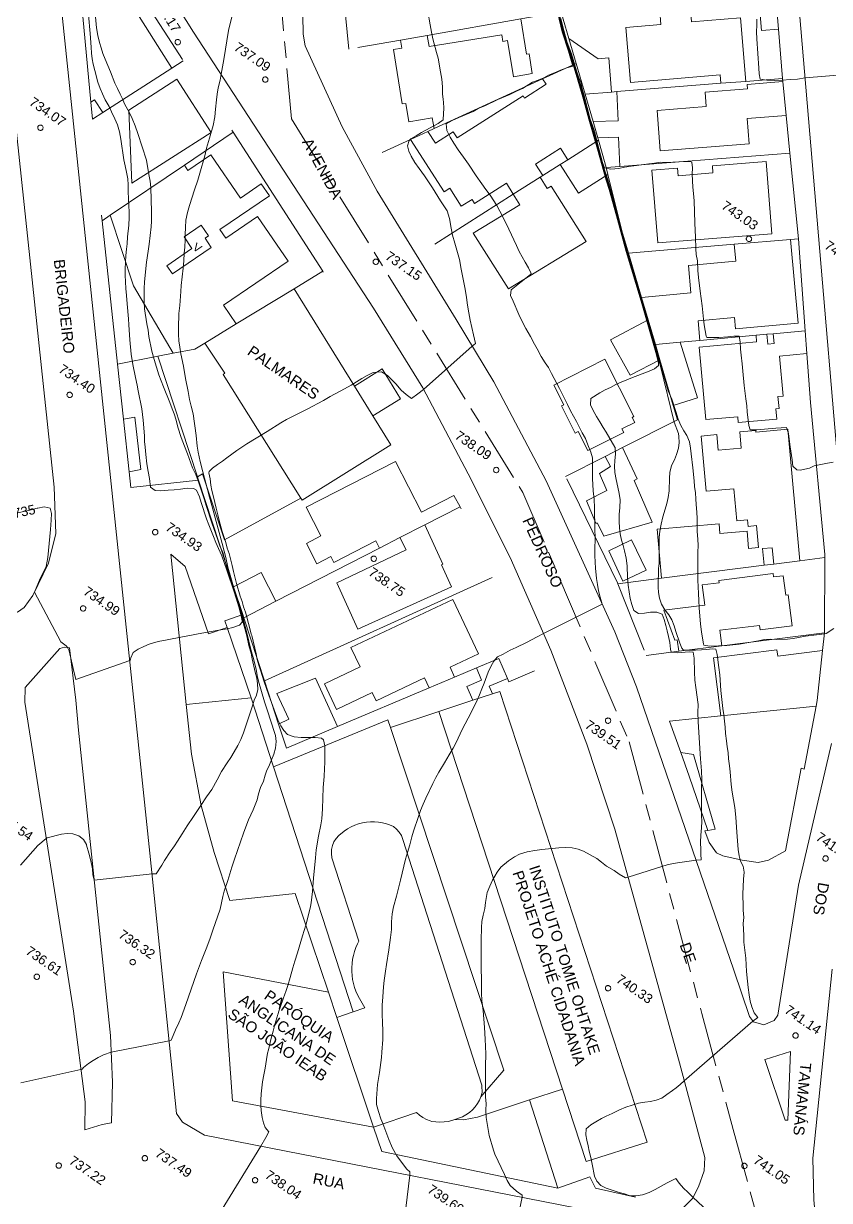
# Model space of a CAD drawing. Header units: metres. Extents: x 322294 to 7190115, y 7390841 to 10157759.
# Drawn here: x 323317.7 to 323466.7, y 7393834.1 to 7394051.7 of the extents above; entities that cross this region are included whole.
import ezdxf
from ezdxf.enums import TextEntityAlignment as Align

# ---------------------------------------------------------------- set-up
doc = ezdxf.new("R2010")
doc.units = ezdxf.units.M
doc.linetypes.add('T09', pattern=[17, 10, -2, 3, -2])
doc.layers.get('0').update_dxf_attribs({"lineweight": 18})
for name, color, linetype, lineweight in [('100_SIST_VIARIO_MEIO_FIO', 1, 'Continuous', 18), ('108_SEP_FIS_CANT_CENT_ILHA', 7, 'Continuous', 18), ('144_P_DUPLA_ASF_TOP', 7, 'Continuous', 18), ('160_P_SIMP_ASF_TOP', 7, 'Continuous', 18), ('206_MURO_E_MURO_ARRIMO', 7, 'Continuous', 18), ('214_PROJ_BEIRAL_EDIF', 10, 'Continuous', 18), ('216_EDIF_NOTAVEL', 2, 'Continuous', 18), ('218_EDIF_NOTAVEL_TOP', 7, 'Continuous', 18), ('508_LM_SETOR_FISCAL', 136, 'T09', 18), ('600_CURVA_MESTRA', 14, 'Continuous', 18), ('602_CURVA_MESTRA_TOP', 24, 'Continuous', 18), ('604_CURVA_INTERM', 7, 'Continuous', 18), ('606_PTO_COTADO', 7, 'Continuous', 18), ('608_PTO_COTADO_INTERVIA', 1, 'Continuous', 18), ('624_SEGM_CURVA_MESTRA', 14, 'Continuous', 18), ('626_SEGM_CURVA_INTERM', 7, 'Continuous', 18)]:
    doc.layers.add(name, color=color, linetype=linetype, lineweight=lineweight)
doc.styles.add('Style-Arial', font='arial.ttf', dxfattribs={"height": 1.75})

# ---------------------------------------------------------------- blocks, each defined once
blk = doc.blocks.new('SP09')
at = {"color": 0, "linetype": 'Continuous'}
blk.add_lwpolyline([(-0.03, -0.51), (-0.14, -0.49), (-0.24, -0.46), (-0.31, -0.42), (-0.35, -0.39), (-0.42, -0.31), (-0.47, -0.24), (-0.51, -0.15), (-0.52, -0.09), (-0.52, 0.03), (-0.51, 0.11), (-0.48, 0.2), (-0.44, 0.27), (-0.4, 0.33), (-0.32, 0.39), (-0.23, 0.44), (-0.15, 0.48), (-0.1, 0.48), (-0.03, 0.48), (0.08, 0.48), (0.19, 0.44), (0.27, 0.4), (0.35, 0.32), (0.41, 0.23), (0.46, 0.11), (0.48, 0.03), (0.48, -0.03), (0.47, -0.08), (0.44, -0.21), (0.38, -0.3), (0.31, -0.38), (0.23, -0.44), (0.1, -0.49), (0.02, -0.51)], close=True, dxfattribs=at)
blk = doc.blocks.new('SP10')
at = {"color": 0, "linetype": 'Continuous'}
blk.add_lwpolyline([(-0.03, -0.51), (-0.14, -0.49), (-0.24, -0.46), (-0.31, -0.42), (-0.35, -0.39), (-0.42, -0.31), (-0.47, -0.24), (-0.51, -0.15), (-0.52, -0.09), (-0.52, 0.03), (-0.51, 0.11), (-0.48, 0.2), (-0.44, 0.27), (-0.4, 0.33), (-0.32, 0.39), (-0.23, 0.44), (-0.15, 0.48), (-0.1, 0.48), (-0.03, 0.48), (0.08, 0.48), (0.19, 0.44), (0.27, 0.4), (0.35, 0.32), (0.41, 0.23), (0.46, 0.11), (0.48, 0.03), (0.48, -0.03), (0.47, -0.08), (0.44, -0.21), (0.38, -0.3), (0.31, -0.38), (0.23, -0.44), (0.1, -0.49), (0.02, -0.51)], close=True, dxfattribs=at)

msp = doc.modelspace()

# ---------------------------------------------------------------- linework, layer by layer
at = {"layer": '100_SIST_VIARIO_MEIO_FIO'}
for points in [[(323469.348, 7393957.504), (323458.149, 7394089.236), (323455.362, 7394126.09), (323454.246, 7394135.09), (323447.286, 7394216.704), (323443.01, 7394265.934)], [(323334.317, 7394073.739), (323349.148, 7394050.17), (323382.387, 7393999.104), (323391.498, 7393984.355), (323399.909, 7393968.487), (323407.675, 7393952.958), (323415.193, 7393935.834), (323421.852, 7393918.438), (323426.998, 7393902.735), (323438.984, 7393859.516), (323443.624, 7393842.007), (323443.51, 7393839.56), (323442.505, 7393836.57), (323441.378, 7393834.404), (323438.849, 7393831.901)], [(323369.147, 7394063.997), (323369.37, 7394049.803), (323369.771, 7394047.607), (323376.626, 7394032.625), (323383.052, 7394020.748), (323397.688, 7393996.979), (323404.649, 7393985.456), (323414.316, 7393967.191), (323427.025, 7393939.225), (323431.028, 7393929.07), (323449.029, 7393876.68), (323451.932, 7393868.073), (323452.629, 7393867.119), (323454.538, 7393866.563), (323456.453, 7393867.368), (323457.166, 7393868.339), (323460.996, 7393892.362), (323467.067, 7393918.564)], [(323431.687, 7393830.387), (323351.158, 7393846.168), (323347.096, 7393848.531), (323345.969, 7393850.125), (323341.07, 7393898.324), (323332.55, 7393979.582), (323330.54, 7393998.985), (323324.055, 7394061.021)], [(323467.187, 7393876.85), (323463.62, 7393841.909), (323463.776, 7393834.177), (323464.341, 7393828.206), (323466.399, 7393820.628), (323467.99, 7393818.23)]]:
    msp.add_lwpolyline(points, dxfattribs=at)
at = {"layer": '108_SEP_FIS_CANT_CENT_ILHA'}
for points in [[(323319.419, 7393945.96), (323322.303, 7393951.922), (323323.678, 7393957.414), (323323.359, 7393965.977), (323314.908, 7394045.605), (323309.426, 7394099.052), (323307.688, 7394116.227), (323306.417, 7394119.008), (323296.625, 7394134.99), (323295.785, 7394135.517), (323295.012, 7394135.092), (323295.287, 7394129.258), (323304.486, 7394041.215), (323311.65, 7393973.044), (323315.219, 7393944.282), (323315.625, 7393943.21), (323316.598, 7393942.854), (323317.791, 7393943.745)], [(323327.383, 7393926.617), (323326.221, 7393936.269), (323325.293, 7393936.398), (323324.394, 7393936.13), (323318.015, 7393928.951), (323317.917, 7393926.232), (323326.953, 7393869.086), (323329.076, 7393852.313), (323329.016, 7393847.113), (323332.232, 7393848.118), (323333.949, 7393848.437), (323334.126, 7393855.953), (323333.759, 7393864.581), (323327.854, 7393921.04)], [(323454.822, 7393860.155), (323459.482, 7393861.631), (323459.018, 7393848.909), (323458.478, 7393848.936), (323454.769, 7393860.108)]]:
    msp.add_lwpolyline(points, close=True, dxfattribs=at)
at = {"layer": '206_MURO_E_MURO_ARRIMO'}
for p, q in [((323347.061, 7394045.117), (323340.187, 7394055.781)), ((323377.834, 7394047.016), (323376.847, 7394057.39)), ((323457.985, 7394041.593), (323457.247, 7394050.725)), ((323458.043, 7394041.017), (323457.985, 7394041.593)), ((323330.449, 7394034.086), (323330.153, 7394037.194)), ((323459.375, 7394027.788), (323458.676, 7394034.73)), ((323356.2, 7394032.021), (323356.441, 7394031.647)), ((323356.441, 7394031.647), (323373.019, 7394005.918)), ((323460.971, 7394011.946), (323459.375, 7394027.788)), ((323332.116, 7394016.316), (323332.227, 7394015.279)), ((323332.227, 7394015.279), (323335.07, 7393988.748)), ((323462.222, 7393994.921), (323460.971, 7394011.946)), ((323373.019, 7394005.918), (323373.109, 7394005.778)), ((323463.196, 7393981.662), (323462.531, 7393990.709)), ((323465.832, 7393953.537), (323463.196, 7393981.662)), ((323336.162, 7393978.561), (323337.204, 7393968.838)), ((323427.512, 7393948.304), (323418.115, 7393967.534)), ((323398.592, 7393962.005), (323398.397, 7393962.37)), ((323465.83, 7393952.962), (323465.832, 7393953.537)), ((323465.787, 7393939.179), (323465.83, 7393952.962)), ((323427.575, 7393948.145), (323427.512, 7393948.304)), ((323432.435, 7393935.858), (323427.575, 7393948.145)), ((323465.426, 7393935.776), (323465.772, 7393939.029)), ((323465.772, 7393939.029), (323465.787, 7393939.179)), ((323439.189, 7393916.929), (323440.746, 7393912.555)), ((323440.746, 7393912.555), (323444.177, 7393902.506)), ((323422.409, 7393838.455), (323416.501, 7393836.338)), ((323423.431, 7393836.342), (323422.409, 7393838.455)), ((323430.857, 7393834.653), (323423.431, 7393836.342))]:
    msp.add_line(p, q, dxfattribs=at)
for points in [[(323392.321, 7394049.563), (323409.637, 7394052.595)], [(323379.507, 7394047.319), (323387.388, 7394048.699)], [(323347.235, 7394044.867), (323345.124, 7394043.511)], [(323427.397, 7394039.163), (323446.627, 7394040.691)], [(323451.258, 7394041.058), (323457.985, 7394041.593)], [(323332.348, 7394035.306), (323330.449, 7394034.086)], [(323347.429, 7394025.555), (323356.441, 7394031.647)], [(323393.591, 7394032.326), (323392.462, 7394031.807)], [(323389.248, 7394030.331), (323383.985, 7394027.913)], [(323459.375, 7394027.788), (323427.95, 7394025.31)], [(323416.913, 7394025.684), (323413.687, 7394023.632)], [(323429.546, 7394009.267), (323428.325, 7394013.419), (323425.7, 7394023.834)], [(323408.237, 7394020.164), (323393.709, 7394010.921)], [(323332.227, 7394015.279), (323333.718, 7394016.287)], [(323459.503, 7394011.821), (323460.971, 7394011.946)], [(323429.546, 7394009.267), (323449.102, 7394010.934)], [(323431.948, 7394001.092), (323429.546, 7394009.267)], [(323367.722, 7394002.699), (323373.019, 7394005.918)], [(323453.114, 7393994.09), (323442.719, 7393993.143)], [(323456.3, 7393994.381), (323455.103, 7393994.272)], [(323437.823, 7393981.071), (323438.582, 7393978.479), (323428.435, 7393973.323)], [(323425.212, 7393971.686), (323417.883, 7393967.962)], [(323350.07, 7393967.274), (323356.538, 7393947.562)], [(323383.518, 7393954.726), (323364.367, 7393944.887)], [(323454.609, 7393951.549), (323456.388, 7393951.773)], [(323461.191, 7393952.378), (323465.83, 7393952.962)], [(323404.353, 7393949.291), (323362.243, 7393930.173)], [(323427.575, 7393948.145), (323435.657, 7393949.162)], [(323465.772, 7393939.029), (323446.815, 7393936.642)], [(323438.821, 7393935.635), (323432.786, 7393934.875)], [(323407.142, 7393930.597), (323407.395, 7393930), (323412.166, 7393932.018)]]:
    msp.add_lwpolyline(points, dxfattribs=at)
at = {"layer": '214_PROJ_BEIRAL_EDIF'}
for points in [[(323332.348, 7394035.306), (323345.124, 7394043.511), (323338.318, 7394054.204), (323339.958, 7394055.247), (323338.694, 7394057.232), (323336.886, 7394056.082), (323334.807, 7394059.349), (323328.451, 7394055.053), (323330.153, 7394037.194), (323330.848, 7394037.641)], [(323453.703, 7394055.578), (323454.132, 7394050.463), (323457.247, 7394050.725), (323456.834, 7394055.841)], [(323409.637, 7394052.595), (323417.074, 7394053.897), (323417.461, 7394052.532), (323418.504, 7394048.97), (323419.845, 7394044.387), (323413.658, 7394041.545), (323393.591, 7394032.326), (323393.273, 7394034.29), (323388.941, 7394033.587), (323388.392, 7394036.977), (323387.713, 7394036.867), (323386.077, 7394046.949), (323387.631, 7394047.201), (323387.388, 7394048.699), (323392.321, 7394049.563), (323392.659, 7394047.477), (323406.1, 7394049.657), (323406.296, 7394048.449), (323407.182, 7394048.593), (323408.266, 7394041.915), (323411.754, 7394042.481), (323411.162, 7394046.13), (323410.698, 7394046.055)], [(323451.258, 7394041.058), (323446.627, 7394040.691), (323446.497, 7394042.236), (323429.911, 7394040.842), (323429.056, 7394051.015), (323435.517, 7394051.558), (323435.309, 7394054.032), (323441.004, 7394054.511), (323441.21, 7394052.064), (323450.269, 7394052.825)], [(323426.402, 7394039.084), (323425.873, 7394045.38), (323423.909, 7394045.215), (323418.504, 7394048.97), (323419.845, 7394044.387), (323421.511, 7394038.695)], [(323418.305, 7394026.57), (323416.952, 7394028.697), (323412.334, 7394025.759), (323413.687, 7394023.632), (323413.184, 7394023.312), (323408.237, 7394020.164), (323406.998, 7394022.231), (323401.092, 7394018.473), (323400.624, 7394019.209), (323398.635, 7394017.943), (323396.51, 7394021.283), (323395.438, 7394020.601), (323389.248, 7394030.331), (323392.462, 7394031.807), (323393.856, 7394029.616), (323397.155, 7394031.716), (323397.848, 7394030.627), (323410.048, 7394038.39), (323410.321, 7394037.962), (323414.319, 7394040.506), (323413.658, 7394041.545), (323419.845, 7394044.387), (323421.511, 7394038.695), (323423, 7394033.611), (323423.871, 7394030.637), (323424, 7394030.193)], [(323346.059, 7394041.45), (323352.382, 7394031.607), (323337.74, 7394022.203), (323337.177, 7394035.746)], [(323458.043, 7394041.017), (323458.676, 7394034.73), (323451.501, 7394034.16), (323451.872, 7394029.494), (323435.409, 7394028.186), (323434.815, 7394035.67), (323443.926, 7394036.394), (323443.716, 7394039.031), (323451.565, 7394039.655), (323451.498, 7394040.497)], [(323423, 7394033.611), (323421.511, 7394038.695), (323426.402, 7394039.084), (323427.397, 7394039.163), (323427.628, 7394033.736)], [(323425.38, 7394025.107), (323425.7, 7394023.834), (323420.283, 7394020.388), (323416.913, 7394025.684), (323418.305, 7394026.57), (323424, 7394030.193), (323424.7, 7394027.803)], [(323425.38, 7394025.107), (323427.95, 7394025.31), (323427.672, 7394030.734), (323423.871, 7394030.637), (323424, 7394030.193), (323424.7, 7394027.803)], [(323454.975, 7394026.223), (323456.029, 7394012.856), (323434.932, 7394011.192), (323433.873, 7394024.629), (323438.607, 7394025.002), (323438.717, 7394023.605), (323445.144, 7394024.112), (323445.039, 7394025.44)], [(323408.237, 7394020.164), (323413.184, 7394023.312), (323414.507, 7394021.233), (323415.218, 7394021.66), (323421.705, 7394011.462), (323407.35, 7394002.651), (323400.812, 7394013.002), (323409.48, 7394018.212)], [(323434.505, 7393992.393), (323433.171, 7393996.933), (323431.948, 7394001.092), (323441.092, 7394001.926), (323440.628, 7394007.009), (323449.387, 7394007.807), (323449.102, 7394010.934), (323459.503, 7394011.821), (323460.915, 7393996.339), (323449.327, 7393995.282), (323449.138, 7393997.349), (323442.392, 7393996.734), (323442.719, 7393993.143), (323439.081, 7393992.811)], [(323433.171, 7393996.933), (323434.505, 7393992.393), (323435.34, 7393989.544), (323429.861, 7393986.688), (323426.229, 7393993.271)], [(323456.3, 7393994.381), (323456.464, 7393992.583), (323455.267, 7393992.474), (323455.103, 7393994.272), (323453.114, 7393994.09), (323453.227, 7393992.848), (323442.584, 7393991.877), (323443.805, 7393978.486), (323449.743, 7393979.027), (323449.841, 7393977.946), (323456.947, 7393978.594), (323456.773, 7393980.509), (323457.362, 7393980.563), (323457.162, 7393982.751), (323458.113, 7393982.837), (323457.437, 7393990.245), (323462.531, 7393990.709), (323462.222, 7393994.921)], [(323439.081, 7393992.811), (323434.505, 7393992.393), (323435.34, 7393989.544), (323437.823, 7393981.071), (323442.321, 7393982.533)], [(323425.164, 7393989.675), (323415.725, 7393984.879), (323417.572, 7393981.243), (323417.126, 7393981.016), (323419.668, 7393976.014), (323420.235, 7393976.302), (323422.037, 7393972.754), (323428.646, 7393976.112), (323428.318, 7393976.758), (323430.698, 7393977.967), (323430.222, 7393978.904), (323430.551, 7393979.072)], [(323454.609, 7393951.549), (323435.657, 7393949.162), (323434.832, 7393958.201), (323446.275, 7393959.245), (323446.44, 7393957.43), (323451.455, 7393957.887), (323451.747, 7393954.681), (323453.581, 7393954.848), (323453.213, 7393958.885), (323451.631, 7393958.741), (323451.523, 7393959.928), (323449.572, 7393959.75), (323449.029, 7393965.705), (323443.88, 7393965.236), (323442.949, 7393975.446), (323445.843, 7393975.71), (323446.106, 7393972.83), (323450.366, 7393973.218), (323450.091, 7393976.231), (323453.067, 7393976.502), (323453.096, 7393976.188), (323458.971, 7393976.723), (323461.191, 7393952.378), (323456.388, 7393951.773), (323456.113, 7393954.793), (323454.328, 7393954.63)], [(323425.212, 7393971.686), (323428.435, 7393973.323), (323431.123, 7393967.549), (323430.573, 7393967.255), (323433.891, 7393959.535), (323424.987, 7393956.951), (323423.799, 7393959.352), (323423.484, 7393959.323), (323421.778, 7393963.454), (323425.559, 7393965.384), (323424.205, 7393968.531), (323426.19, 7393969.813)], [(323430.075, 7393956.282), (323432.81, 7393950.63), (323428.511, 7393948.586), (323425.876, 7393954.239)], [(323438.821, 7393935.635), (323446.815, 7393936.642), (323446.453, 7393939.52), (323453.77, 7393940.441), (323453.873, 7393939.626), (323459.769, 7393940.368), (323459.053, 7393946.054), (323458.597, 7393945.996), (323458.141, 7393949.615), (323456.353, 7393949.39), (323456.275, 7393950.004), (323446.245, 7393948.741), (323446.299, 7393948.317), (323443.174, 7393947.923), (323443.646, 7393944.176), (323436.042, 7393943.219), (323438.079, 7393937.721), (323438.55, 7393937.78)], [(323446.63, 7393923.695), (323464.247, 7393925.506), (323464.446, 7393926.562), (323465.426, 7393935.776), (323457.136, 7393934.732), (323456.988, 7393935.906), (323445.278, 7393934.432)], [(323446.63, 7393923.695), (323437.127, 7393922.717), (323439.189, 7393916.929), (323441.573, 7393916.563), (323445.547, 7393902.712), (323444.177, 7393902.506), (323443.672, 7393902.429), (323444.43, 7393900.28), (323445.812, 7393898.352), (323446.961, 7393897.799), (323450.531, 7393896.996), (323453.48, 7393896.56), (323455.425, 7393897.019), (323458.553, 7393898.707), (323461.438, 7393913.996), (323462.036, 7393913.825), (323464.247, 7393925.506)], [(323402.227, 7393853.231), (323402.457, 7393854.048), (323402.498, 7393854.274), (323402.456, 7393855.022), (323402.415, 7393855.407), (323387.818, 7393900.855), (323387.558, 7393901.557), (323387.17, 7393902.198), (323386.669, 7393902.754), (323386.072, 7393903.206), (323385.334, 7393903.563), (323384.816, 7393903.735), (323384.089, 7393903.92), (323383.349, 7393904.042), (323382.602, 7393904.102), (323381.852, 7393904.099), (323381.105, 7393904.033), (323380.367, 7393903.904), (323379.642, 7393903.714), (323378.935, 7393903.463), (323378.252, 7393903.154), (323377.597, 7393902.788), (323376.976, 7393902.369), (323375.99, 7393901.572), (323375.486, 7393901.018), (323375.086, 7393900.385), (323374.803, 7393899.691), (323374.646, 7393898.959), (323374.619, 7393898.21), (323374.723, 7393897.468), (323379.671, 7393882.003), (323379.431, 7393881.522), (323379.136, 7393880.832), (323378.887, 7393880.125), (323378.688, 7393879.402), (323378.537, 7393878.667), (323378.437, 7393877.924), (323378.387, 7393877.176), (323378.387, 7393876.426), (323378.439, 7393875.678), (323378.541, 7393874.935), (323378.692, 7393874.201), (323378.894, 7393873.479), (323379.143, 7393872.771), (323379.44, 7393872.083), (323379.782, 7393871.416), (323380.802, 7393869.685), (323378.634, 7393868.933), (323375.649, 7393867.897), (323382.411, 7393847.65), (323390.346, 7393850.324), (323390.911, 7393849.831), (323391.529, 7393849.406), (323392.192, 7393849.056), (323392.891, 7393848.786), (323393.196, 7393848.696), (323393.939, 7393848.591), (323394.688, 7393848.555), (323395.437, 7393848.588), (323396.179, 7393848.69), (323396.91, 7393848.86), (323397.456, 7393849.041), (323397.621, 7393849.096), (323398.121, 7393849.306), (323398.825, 7393849.563), (323399.493, 7393849.902), (323400.116, 7393850.319), (323400.685, 7393850.807), (323401.191, 7393851.36), (323401.626, 7393851.97), (323401.986, 7393852.628)]]:
    msp.add_lwpolyline(points, close=True, dxfattribs=at)
at = {"layer": '216_EDIF_NOTAVEL'}
for points in [[(323345.368, 7393990.757), (323349.35, 7393991.534), (323351.2, 7393992.659), (323357.024, 7393996.197), (323354.683, 7393999.629), (323366.638, 7394007.782), (323360.975, 7394016.086), (323355.097, 7394012.077), (323354.009, 7394013.673), (323363.148, 7394019.906), (323361.658, 7394022.091), (323357.811, 7394019.467), (323352.356, 7394027.466), (323348.104, 7394024.566), (323347.429, 7394025.555), (323333.718, 7394016.287), (323338.006, 7394003.237)], [(323350.571, 7394014.467), (323347.367, 7394012.282), (323348.835, 7394010.129), (323344.184, 7394006.957), (323345.216, 7394005.444), (323352.397, 7394010.341), (323351.249, 7394012.025), (323351.923, 7394012.485)], [(323368.983, 7393963.975), (323354.593, 7393986.865), (323354.899, 7393987.067), (323351.2, 7393992.659), (323357.024, 7393996.197), (323367.722, 7394002.699), (323378.87, 7393984.696), (323382.296, 7393979.163), (323385.598, 7393973.831), (323369.206, 7393963.62)], [(323368.983, 7393963.975), (323354.873, 7393956.285), (323350.804, 7393968.446), (323349.869, 7393967.886), (323342.546, 7393990.207), (323345.368, 7393990.757), (323349.35, 7393991.534), (323351.2, 7393992.659), (323354.899, 7393987.067), (323354.593, 7393986.865)], [(323337.204, 7393968.838), (323337.517, 7393965.913), (323350.07, 7393967.274), (323349.869, 7393967.886), (323342.546, 7393990.207), (323335.07, 7393988.748), (323336.162, 7393978.561), (323338.255, 7393978.969), (323339.358, 7393969.258)], [(323378.87, 7393984.696), (323383.975, 7393987.858), (323387.408, 7393982.329), (323382.296, 7393979.163)], [(323397.269, 7393964.468), (323391.278, 7393961.389), (323386.466, 7393970.756), (323369.949, 7393962.271), (323372.667, 7393956.981), (323369.986, 7393955.604), (323371.916, 7393951.845), (323374.496, 7393953.17), (323375.053, 7393952.085), (323382.824, 7393956.077), (323383.518, 7393954.726), (323387.283, 7393956.66), (323391.897, 7393959.031), (323398.397, 7393962.37)], [(323387.283, 7393956.66), (323391.897, 7393959.031), (323395.199, 7393951.758), (323394.954, 7393951.647), (323396.804, 7393947.572), (323379.514, 7393939.723), (323375.605, 7393948.332), (323388.409, 7393954.378)], [(323355.343, 7393940.013), (323359.78, 7393927.006), (323347.764, 7393925.792), (323344.957, 7393953.594), (323347.607, 7393951.335), (323351.912, 7393938.841)], [(323358.418, 7393941.831), (323364.367, 7393944.887), (323361.645, 7393950.186), (323356.538, 7393947.562), (323358.225, 7393942.418)], [(323397.394, 7393930.878), (323392.71, 7393928.897), (323391.855, 7393930.708), (323382.865, 7393926.461), (323382.141, 7393927.994), (323375.567, 7393924.889), (323373.328, 7393929.63), (323379.929, 7393932.748), (323378.224, 7393936.357), (323397.05, 7393945.249), (323401.81, 7393935.173), (323396.541, 7393932.684)], [(323358.225, 7393942.418), (323358.418, 7393941.831), (323362.243, 7393930.173), (323364.865, 7393922.182), (323366.323, 7393917.737), (323375.735, 7393921.718), (323392.71, 7393928.897), (323397.394, 7393930.878), (323401.424, 7393932.582), (323402.393, 7393930.291), (323399.676, 7393929.142), (323400.76, 7393926.581), (323394.471, 7393924.486), (323385.518, 7393921.556), (323385.05, 7393922.97), (323363.939, 7393914.251), (323359.78, 7393927.006), (323355.343, 7393940.013), (323354.909, 7393941.287)], [(323407.142, 7393930.597), (323405.562, 7393934.332), (323401.424, 7393932.582), (323402.393, 7393930.291), (323399.676, 7393929.142), (323400.76, 7393926.581), (323404.397, 7393927.777), (323403.801, 7393929.184)], [(323375.735, 7393921.718), (323366.323, 7393917.737), (323364.865, 7393922.182), (323366.759, 7393923.076), (323364.51, 7393927.837), (323371.687, 7393930.676)], [(323417.315, 7393854.676), (323421.699, 7393841.28), (323432.993, 7393844.865), (323405.772, 7393928.229), (323404.397, 7393927.777), (323400.76, 7393926.581), (323394.471, 7393924.486)], [(323347.764, 7393925.792), (323359.78, 7393927.006), (323363.939, 7393914.251), (323378.634, 7393868.933), (323375.649, 7393867.897), (323374.053, 7393872.618), (323367.893, 7393890.849), (323355.866, 7393889.529), (323352.959, 7393898.397), (323350.547, 7393907.108), (323348.772, 7393916.591)], [(323385.518, 7393921.556), (323406.477, 7393858.175), (323402.227, 7393853.231), (323402.457, 7393854.048), (323402.498, 7393854.274), (323402.456, 7393855.022), (323402.415, 7393855.407), (323387.818, 7393900.855), (323387.558, 7393901.557), (323387.17, 7393902.198), (323386.669, 7393902.754), (323386.072, 7393903.206), (323385.334, 7393903.563), (323384.816, 7393903.735), (323384.089, 7393903.92), (323383.349, 7393904.042), (323382.602, 7393904.102), (323381.852, 7393904.099), (323381.105, 7393904.033), (323380.367, 7393903.904), (323379.642, 7393903.714), (323378.935, 7393903.463), (323378.252, 7393903.154), (323377.597, 7393902.788), (323376.976, 7393902.369), (323375.99, 7393901.572), (323375.486, 7393901.018), (323375.086, 7393900.385), (323374.803, 7393899.691), (323374.646, 7393898.959), (323374.619, 7393898.21), (323374.723, 7393897.468), (323379.671, 7393882.003), (323379.431, 7393881.522), (323379.136, 7393880.832), (323378.887, 7393880.125), (323378.688, 7393879.402), (323378.537, 7393878.667), (323378.437, 7393877.924), (323378.387, 7393877.176), (323378.387, 7393876.426), (323378.439, 7393875.678), (323378.541, 7393874.935), (323378.692, 7393874.201), (323378.894, 7393873.479), (323379.143, 7393872.771), (323379.44, 7393872.083), (323379.782, 7393871.416), (323380.802, 7393869.685), (323378.634, 7393868.933), (323363.939, 7393914.251), (323385.05, 7393922.97)], [(323397.456, 7393849.041), (323397.621, 7393849.096), (323398.121, 7393849.306), (323398.825, 7393849.563), (323399.493, 7393849.902), (323400.116, 7393850.319), (323400.685, 7393850.807), (323401.191, 7393851.36), (323401.626, 7393851.97), (323401.986, 7393852.628), (323402.227, 7393853.231), (323406.477, 7393858.175), (323385.518, 7393921.556), (323394.471, 7393924.486), (323417.315, 7393854.676), (323411.258, 7393852.661), (323401.612, 7393849.453), (323399.066, 7393848.987)], [(323382.411, 7393847.65), (323356.346, 7393852.475), (323354.615, 7393876.36), (323374.053, 7393872.618), (323375.649, 7393867.897)], [(323397.456, 7393849.041), (323399.066, 7393848.987), (323401.612, 7393849.453), (323411.258, 7393852.661), (323416.501, 7393836.338), (323383.925, 7393843.117), (323382.411, 7393847.65), (323390.346, 7393850.324), (323390.911, 7393849.831), (323391.529, 7393849.406), (323392.192, 7393849.056), (323392.891, 7393848.786), (323393.196, 7393848.696), (323393.939, 7393848.591), (323394.688, 7393848.555), (323395.437, 7393848.588), (323396.179, 7393848.69), (323396.91, 7393848.86)]]:
    msp.add_lwpolyline(points, close=True, dxfattribs=at)
at = {"layer": '508_LM_SETOR_FISCAL'}
msp.add_lwpolyline([(323343.065, 7394332.724), (323344.391, 7394325.283), (323348.357, 7394290.868), (323351.423, 7394262.391), (323353.555, 7394242.594), (323354.441, 7394218.108), (323355.134, 7394198.946), (323356.756, 7394181.451), (323358.706, 7394160.425), (323363.917, 7394101.855), (323364.928, 7394081.592), (323364.896, 7394060.351), (323367.232, 7394034.125), (323410.022, 7393965.034), (323429.652, 7393918.888), (323443.08, 7393868.642), (323448.918, 7393847.221), (323455.854, 7393821.418), (323456.737, 7393818.131), (323467.637, 7393781.957), (323472.177, 7393766.89), (323473.045, 7393761.884)], dxfattribs=at)
at = {"layer": '600_CURVA_MESTRA'}
for points, elevation in [([(323329.718, 7394053.368), (323330.019, 7394049.89), (323330.18, 7394047.399), (323330.286, 7394046.248), (323330.413, 7394045.232), (323330.579, 7394044.245), (323330.865, 7394043.04), (323331.462, 7394040.888), (323331.877, 7394039.727), (323332.298, 7394038.736), (323332.812, 7394037.653), (323333.536, 7394036.385), (323333.956, 7394035.41), (323334.553, 7394034.15), (323335.044, 7394033.022), (323335.438, 7394031.728), (323335.683, 7394030.358), (323336.246, 7394026.563), (323336.473, 7394025.439), (323336.765, 7394024.251), (323336.968, 7394023.043), (323337.028, 7394021.946), (323337.052, 7394020.554), (323337.099, 7394019.441), (323337.122, 7394019.347), (323337.225, 7394016.887), (323337.24, 7394015.858), (323337.184, 7394014.425), (323336.949, 7394012.296), (323336.857, 7394011.031), (323336.723, 7394010.009), (323336.608, 7394008.855), (323336.506, 7394006.382), (323336.499, 7394005.209), (323336.618, 7394002.723), (323336.718, 7394001.475), (323336.881, 7393999.881), (323337.098, 7393997.148), (323337.162, 7393996.04), (323337.373, 7393993.268), (323337.629, 7393990.586), (323337.924, 7393988.686), (323338.391, 7393986.289), (323338.696, 7393984.858), (323338.867, 7393983.824), (323339.565, 7393980.482), (323339.825, 7393978.413), (323340.051, 7393975.5), (323340.084, 7393974.458), (323340.163, 7393973.381), (323340.287, 7393972.026), (323340.511, 7393970.333), (323340.739, 7393968.871), (323340.979, 7393967.575), (323341.156, 7393966.004), (323342.058, 7393965.359), (323343.057, 7393965.313), (323344.44, 7393965.451), (323345.571, 7393965.484), (323346.735, 7393965.602), (323347.926, 7393965.788), (323349.145, 7393965.755), (323349.663, 7393965.459), (323350.237, 7393964.209), (323350.551, 7393963.143), (323351.519, 7393960.139), (323351.935, 7393959.02), (323352.79, 7393956.9), (323353.225, 7393955.736), (323353.753, 7393954.655), (323354.361, 7393953.282), (323355.283, 7393950.654), (323356.687, 7393946.443), (323357.514, 7393943.887), (323357.939, 7393942.185), (323358.123, 7393941.252), (323358.143, 7393941.053), (323357.614, 7393940.467), (323356.365, 7393940.051), (323355.334, 7393939.821), (323354.162, 7393939.634), (323352.009, 7393939.214), (323349.661, 7393938.803), (323348.468, 7393938.578), (323347.371, 7393938.404), (323343.944, 7393937.691), (323342.914, 7393937.528), (323341.905, 7393937.278), (323340.936, 7393936.95), (323339.914, 7393936.516), (323338.873, 7393936.029), (323337.994, 7393935.425), (323337.518, 7393934.415), (323337.411, 7393933.934), (323337.339, 7393933.908), (323327.399, 7393930.413), (323326.868, 7393932.468), (323326.165, 7393935.751), (323325.807, 7393936.327), (323325.602, 7393936.657), (323324.599, 7393937.377), (323319.705, 7393946.552), (323320.798, 7393949.101), (323321.87, 7393951.35), (323322.212, 7393953.001), (323322.574, 7393956.874), (323322.693, 7393958.146), (323322.822, 7393959.88), (323322.873, 7393961.152), (323322.655, 7393962.134), (323321.488, 7393962.334), (323320.343, 7393962.108)], 735), ([(323408.222, 7393826.709), (323409.891, 7393834.658), (323409.907, 7393835.049), (323408.824, 7393835.755), (323407.682, 7393836.854), (323407.08, 7393837.775), (323406.625, 7393838.861), (323404.835, 7393842.621), (323404.586, 7393843.387), (323403.762, 7393846.107), (323403.243, 7393849.398), (323403.157, 7393850.786), (323403.209, 7393852.028), (323403.119, 7393853.195), (323403.113, 7393854.901), (323403.133, 7393856.1), (323403.103, 7393858.933), (323403.15, 7393861.211), (323403.036, 7393863.883), (323402.915, 7393866.037), (323402.683, 7393869.224), (323402.432, 7393871.001), (323402.341, 7393872.483), (323402.285, 7393879.407), (323402.283, 7393882.232), (323402.348, 7393884.554), (323402.445, 7393885.643), (323402.686, 7393886.837), (323402.951, 7393888.046), (323403.104, 7393889.191), (323403.441, 7393891.016), (323403.881, 7393892.224), (323404.401, 7393893.309), (323405.23, 7393894.811), (323405.959, 7393895.728), (323407.337, 7393896.898), (323408.495, 7393897.65), (323409.416, 7393898.107), (323410.835, 7393898.526), (323412.219, 7393898.825), (323413.488, 7393898.989), (323416.676, 7393899.274), (323417.928, 7393899.367), (323419.123, 7393899.273), (323420.242, 7393899.029), (323421.244, 7393898.649), (323423.658, 7393897.332), (323424.527, 7393896.646), (323425.485, 7393895.927), (323426.876, 7393895.112), (323427.842, 7393894.406), (323428.995, 7393893.76), (323429.464, 7393893.842), (323436.843, 7393896.192), (323438.62, 7393896.49), (323442.042, 7393897.015), (323442.979, 7393897.076), (323442.929, 7393898.095), (323442.883, 7393898.932), (323442.871, 7393900.356), (323442.932, 7393901.621), (323443.026, 7393902.997), (323443.081, 7393904.18), (323443.048, 7393905.299), (323443.04, 7393906.525), (323443.059, 7393910.302), (323443.084, 7393911.899), (323443.06, 7393913.543), (323442.87, 7393915.777), (323442.628, 7393919.633), (323442.426, 7393922.684), (323442.329, 7393924.313), (323442.39, 7393925.794), (323441.987, 7393928.968), (323441.824, 7393930.31), (323441.723, 7393931.771), (323441.683, 7393934.346), (323441.489, 7393935.47), (323440.763, 7393935.551), (323438.572, 7393935.343), (323437.454, 7393935.5), (323437.317, 7393936.04), (323437.17, 7393937.266), (323436.94, 7393938.391), (323436.711, 7393939.416), (323436.47, 7393940.388), (323436.146, 7393941.495), (323435.758, 7393942.514), (323434.762, 7393942.884), (323433.594, 7393942.887), (323432.492, 7393942.68), (323431.404, 7393942.654), (323430.502, 7393943.178), (323430.131, 7393944.293), (323429.852, 7393945.395), (323429.447, 7393947.855), (323429.333, 7393949.26), (323429.287, 7393951.469), (323429.087, 7393952.846), (323428.822, 7393954.22), (323428.577, 7393955.233), (323428.267, 7393956.2), (323427.99, 7393957.395), (323427.847, 7393958.504), (323427.831, 7393959.662), (323427.842, 7393960.992), (323427.93, 7393962.166), (323428.004, 7393963.695), (323427.747, 7393965.122), (323427.234, 7393967.392), (323427.026, 7393968.697), (323426.937, 7393969.883), (323427.036, 7393970.886), (323427.131, 7393972.19), (323427.056, 7393973.327), (323427.033, 7393973.394), (323425.387, 7393976.174), (323424.844, 7393977.061), (323424.245, 7393978.105), (323423.652, 7393979.053), (323423.007, 7393980.17), (323422.515, 7393981.195), (323422.551, 7393982.382), (323424.239, 7393983.468), (323425.229, 7393983.989), (323426.215, 7393984.445), (323427.224, 7393985.014), (323428.184, 7393985.448), (323430.271, 7393986.288), (323431.239, 7393986.633), (323433.357, 7393987.452), (323434.322, 7393987.887), (323435.113, 7393988.528), (323435.097, 7393988.972), (323434.575, 7393990.913), (323431.864, 7394000.42), (323429.085, 7394009.615), (323427.342, 7394016.181), (323425.983, 7394021.046), (323425.431, 7394022.786), (323423.81, 7394028.52), (323422.212, 7394034.061), (323421.075, 7394038.105), (323419.862, 7394042.323), (323418.485, 7394046.817), (323417.296, 7394050.447), (323416.832, 7394052.432)], 740)]:
    msp.add_lwpolyline(points, dxfattribs=dict(at, elevation=elevation))
at = {"layer": '604_CURVA_INTERM'}
for points, elevation in [([(323392.45, 7394053.946), (323392.852, 7394051.512), (323393.108, 7394050.127), (323393.366, 7394048.948), (323394.025, 7394046.382), (323394.344, 7394045.345), (323394.76, 7394042.821), (323395.013, 7394041.464), (323395.151, 7394040.057), (323395.179, 7394038.755), (323395.289, 7394037.709), (323395.366, 7394037.21), (323395.404, 7394036.112), (323395.299, 7394034.017), (323395.266, 7394033.946), (323394.332, 7394033.252), (323391.261, 7394031.565), (323390.305, 7394030.988), (323389.294, 7394030.449), (323388.965, 7394030.126), (323388.675, 7394029.124), (323388.924, 7394028.148), (323389.36, 7394027.219), (323390.042, 7394026.024), (323390.845, 7394024.943), (323391.81, 7394023.603), (323393.322, 7394021.355), (323394.784, 7394018.983), (323396.021, 7394017.09), (323396.457, 7394015.694), (323396.782, 7394013.889), (323396.992, 7394012.62), (323397.452, 7394011.136), (323398.293, 7394008.125), (323398.583, 7394006.299), (323399.308, 7394002.923), (323399.586, 7394001.108), (323399.711, 7394000.075), (323399.883, 7393998.939), (323400.259, 7393996.888), (323400.884, 7393994.177), (323401.279, 7393992.55), (323400.665, 7393992.05), (323391.643, 7393984.083), (323390.591, 7393983.281), (323389.427, 7393982.4), (323388.418, 7393983.145), (323387.518, 7393983.962), (323386.539, 7393985.084), (323385.709, 7393985.891), (323384.972, 7393986.662), (323383.905, 7393987.353), (323382.366, 7393987.21), (323381.229, 7393986.637), (323380.247, 7393986.095), (323379.251, 7393985.47), (323378.253, 7393984.88), (323377.015, 7393984.183), (323374.363, 7393982.752), (323373.125, 7393982.037), (323370.16, 7393980.421), (323366.333, 7393978.495), (323365.264, 7393977.895), (323362.73, 7393976.287), (323358.996, 7393973.993), (323357.164, 7393972.792), (323355.297, 7393971.437), (323354.491, 7393970.827), (323353.568, 7393970.176), (323352.637, 7393969.492), (323352.039, 7393968.925), (323351.987, 7393968.649), (323352.176, 7393967.568), (323352.339, 7393966.348), (323352.523, 7393965.36), (323352.82, 7393964.189), (323353.308, 7393962.103), (323353.625, 7393960.905), (323353.855, 7393959.841), (323354.403, 7393957.795), (323355.088, 7393955.736), (323355.36, 7393954.69), (323355.692, 7393953.742), (323356.277, 7393951.537), (323356.537, 7393950.417), (323356.787, 7393949.429), (323357.073, 7393948.161), (323357.724, 7393945.808), (323358.09, 7393944.826), (323358.393, 7393943.872), (323358.725, 7393942.901), (323359.527, 7393939.832), (323359.804, 7393938.801), (323359.88, 7393938.583), (323360.677, 7393935.184), (323360.921, 7393934.097), (323361.191, 7393933.104), (323361.503, 7393932.147), (323362.168, 7393929.963), (323363.024, 7393927.508), (323364.288, 7393924.133), (323364.741, 7393922.967), (323365.269, 7393921.856), (323365.803, 7393920.98), (323366.499, 7393920.232), (323367.711, 7393919.841), (323369.053, 7393919.718), (323371.619, 7393919.675), (323372.795, 7393919.573), (323373.159, 7393919.265), (323373.425, 7393918.137), (323373.43, 7393916.659), (323373.401, 7393915.057), (323373.356, 7393913.955), (323373.272, 7393912.495), (323373.123, 7393910.469), (323372.949, 7393906.518), (323372.848, 7393904.681), (323372.692, 7393903.548), (323372.23, 7393901.431), (323371.828, 7393898.926), (323371.654, 7393897.443), (323371.289, 7393893.682), (323371.092, 7393891.188), (323370.88, 7393889.121), (323370.736, 7393888.451), (323370.251, 7393886.425), (323369.882, 7393884.996), (323369.248, 7393882.987), (323368.334, 7393879.886), (323367.828, 7393878.357), (323367.469, 7393877.119), (323366.987, 7393875.293), (323366.568, 7393873.796), (323366.102, 7393872.557)], 738), ([(323416.558, 7394054.131), (323417.354, 7394050.513), (323418.392, 7394047.41), (323420.411, 7394040.877), (323421.902, 7394035.375), (323424.454, 7394026.662), (323424.993, 7394024.69), (323426.216, 7394020.69), (323427.74, 7394015.055), (323429.164, 7394009.641), (323432.032, 7394000.105), (323435.425, 7393988.403), (323438.009, 7393978.039), (323438.769, 7393975.904), (323438.864, 7393975.346), (323438.932, 7393974.288), (323438.757, 7393973.192), (323438.397, 7393972.009), (323438.067, 7393971.045), (323437.484, 7393969.991), (323437.164, 7393968.726), (323437.088, 7393967.634), (323437.05, 7393965.297), (323436.863, 7393964.091), (323436.64, 7393962.974), (323436.346, 7393961.945), (323435.901, 7393960.509), (323435.585, 7393959.155), (323435.355, 7393957.88), (323435.234, 7393956.703), (323435.214, 7393955.441), (323435.207, 7393953.036), (323435.183, 7393951.964), (323435.107, 7393950.944), (323435.114, 7393949.876), (323435.011, 7393948.734), (323435.032, 7393947.518), (323435.08, 7393946.501), (323435.27, 7393945.439), (323435.656, 7393944.33), (323436.286, 7393943.31), (323436.965, 7393942.399), (323437.553, 7393941.452), (323437.994, 7393940.343), (323438.271, 7393939.287), (323439.039, 7393937.159), (323439.42, 7393936.194), (323439.726, 7393935.869), (323440.737, 7393935.838), (323441.93, 7393935.848), (323443.022, 7393935.902), (323444.026, 7393935.973), (323445.025, 7393936.067), (323445.675, 7393936.031), (323445.961, 7393935.038), (323446.232, 7393932.643), (323446.416, 7393931.306), (323446.604, 7393928.405), (323446.88, 7393926.161), (323446.998, 7393925.082), (323447.153, 7393923.869), (323447.268, 7393922.693), (323447.393, 7393921.607), (323447.474, 7393920.464), (323447.639, 7393919.092), (323447.803, 7393917.995), (323447.944, 7393916.905), (323448.048, 7393915.725), (323448.199, 7393914.449), (323448.355, 7393913.332), (323448.528, 7393911), (323448.696, 7393909.564), (323449.174, 7393906.762), (323449.379, 7393904.943), (323449.574, 7393902.187), (323449.829, 7393898.972), (323449.997, 7393897.816), (323450.275, 7393896.817), (323450.716, 7393895.907), (323450.914, 7393894.817), (323450.794, 7393893.497), (323450.666, 7393890.717), (323450.711, 7393888.417), (323450.712, 7393887.754), (323450.851, 7393886.426), (323450.758, 7393885.313), (323450.831, 7393883.106), (323450.886, 7393881.814), (323451.068, 7393880.385), (323451.236, 7393878.881), (323451.372, 7393876.4), (323451.521, 7393874.641), (323451.638, 7393873.482), (323451.835, 7393872.091), (323452.054, 7393870.93), (323452.344, 7393869.859), (323452.772, 7393868.787), (323453.419, 7393867.888), (323452.533, 7393867.232), (323439.858, 7393856.216), (323439.068, 7393855.491), (323438.377, 7393854.892), (323437.669, 7393854.405), (323436.652, 7393853.689), (323435.712, 7393852.968), (323434.63, 7393852.631), (323433.601, 7393852.369), (323432.56, 7393852.26), (323431.404, 7393852.047), (323430.19, 7393851.689), (323429.077, 7393851.31), (323427.905, 7393850.819), (323426.548, 7393850.161), (323425.437, 7393849.652), (323424.533, 7393849.212), (323423.478, 7393848.625), (323422.577, 7393848.073), (323421.687, 7393847.327), (323421.645, 7393846.224), (323421.839, 7393845.219), (323422.092, 7393844.19), (323422.289, 7393843.19), (323422.566, 7393842.009), (323422.833, 7393840.767), (323423.241, 7393838.581), (323423.661, 7393837.636), (323424.413, 7393836.827), (323425.416, 7393836.33), (323427.794, 7393835.564), (323428.827, 7393835.262), (323429.822, 7393834.933), (323430.903, 7393834.925), (323432.097, 7393835.126), (323433.382, 7393835.543), (323434.488, 7393836.091), (323436.713, 7393837.33), (323438.26, 7393838.132), (323438.917, 7393837.253), (323439.689, 7393836.359), (323440.521, 7393835.58), (323441.496, 7393834.631), (323446.062, 7393830.377)], 741), ([(323317.121, 7393896.107), (323320.35, 7393899.731), (323321.905, 7393901.01), (323322.08, 7393901.158), (323324.724, 7393901.793), (323325.748, 7393901.942), (323326.787, 7393901.883), (323327.897, 7393901.496), (323328.792, 7393900.83), (323329.314, 7393899.916), (323329.36, 7393899.786), (323329.753, 7393898.322), (323330.123, 7393896.872), (323330.441, 7393895.429), (323330.538, 7393894.293), (323330.757, 7393893.289), (323341.459, 7393894.491), (323342.252, 7393894.501), (323343.258, 7393896.079), (323343.759, 7393896.956), (323344.808, 7393898.565), (323345.586, 7393899.647), (323346.156, 7393900.496), (323347.024, 7393901.866), (323347.951, 7393903.37), (323349.148, 7393905.068), (323350.477, 7393907.14), (323351.546, 7393908.717), (323352.539, 7393910.09), (323353.497, 7393911.838), (323354.323, 7393913.393), (323355.319, 7393915.019), (323356.02, 7393916.017), (323356.657, 7393917.066), (323357.314, 7393918.217), (323357.892, 7393919.356), (323358.382, 7393920.568), (323360.015, 7393925.538), (323360.362, 7393926.599), (323360.759, 7393927.544), (323361.01, 7393928.586), (323360.976, 7393929.614), (323360.817, 7393930.698), (323360.545, 7393931.791), (323359.989, 7393934.23), (323359.777, 7393935.294), (323359.427, 7393936.493), (323358.911, 7393938.735), (323358.381, 7393940.724), (323358.151, 7393941.694), (323357.379, 7393944.635), (323357.076, 7393945.498), (323356.659, 7393946.806), (323356.433, 7393947.695), (323356.085, 7393948.74), (323355.701, 7393949.822), (323355.352, 7393950.922), (323354.536, 7393953.929), (323354.02, 7393955.157), (323353.593, 7393956.281), (323352.514, 7393959.387), (323351.455, 7393962.615), (323351.09, 7393963.833), (323350.696, 7393964.923), (323350.009, 7393967.191), (323349.543, 7393968.325), (323348.95, 7393969.577), (323348.032, 7393972.141), (323347.46, 7393973.595), (323346.862, 7393975.184), (323346.199, 7393977.11), (323345.91, 7393978.393), (323345.578, 7393979.559), (323345.184, 7393980.455), (323344.731, 7393981.66), (323343.568, 7393984.583), (323342.71, 7393986.758), (323341.836, 7393989.631), (323341.431, 7393991.178), (323340.894, 7393993.878), (323340.714, 7393995.048), (323340.504, 7393996.229), (323340.072, 7393998.968), (323339.996, 7394000.222), (323340.013, 7394002.765), (323340.067, 7394003.955), (323340.43, 7394007.608), (323340.765, 7394009.626), (323340.9, 7394010.932), (323341.304, 7394014.156), (323341.351, 7394015.206), (323341.351, 7394016.952), (323341.231, 7394021.421), (323341.085, 7394022.624), (323340.855, 7394023.842), (323340.425, 7394026.478), (323338.815, 7394031.439), (323338.333, 7394032.821), (323337.793, 7394034.177), (323337.353, 7394035.101), (323336.306, 7394037.005), (323336.048, 7394037.691), (323335.595, 7394038.715), (323335.062, 7394039.711), (323334.576, 7394040.697), (323333.757, 7394042.809), (323332.787, 7394045.185), (323332.386, 7394046.207), (323332.047, 7394047.236), (323331.73, 7394048.268), (323331.459, 7394049.518), (323331.21, 7394050.961), (323330.981, 7394052.975)], 736)]:
    msp.add_lwpolyline(points, dxfattribs=dict(at, elevation=elevation))
at = {"layer": '604_CURVA_INTERM', "flags": 128}
for points, elevation in [([(323416.471, 7394053.621), (323417.289, 7394050.185), (323418.459, 7394046.65), (323419.251, 7394043.889), (323418.131, 7394043.542), (323416.986, 7394043.145), (323415.849, 7394042.633), (323414.777, 7394042.182), (323413.864, 7394041.737), (323412.842, 7394041.273), (323411.795, 7394040.878), (323409.921, 7394039.751), (323408.86, 7394039.223), (323407.589, 7394038.618), (323405.378, 7394037.71), (323402.983, 7394036.535), (323401.766, 7394036.005), (323400.809, 7394035.466), (323398.154, 7394034.387), (323396.933, 7394033.844), (323395.815, 7394033.226), (323395.972, 7394031.983), (323396.601, 7394030.714), (323397.226, 7394029.634), (323398.048, 7394028.401), (323399.052, 7394027.021), (323399.946, 7394025.722), (323401.371, 7394023.58), (323402.425, 7394022.071), (323403.153, 7394021.066), (323403.977, 7394019.98), (323405.201, 7394018.108), (323406.336, 7394016.001), (323407.441, 7394013.7), (323408.81, 7394010.677), (323409.35, 7394009.603), (323410.448, 7394007.602), (323411.031, 7394006.583), (323411.529, 7394005.507), (323411.407, 7394005.311), (323410.541, 7394004.625), (323409.684, 7394003.979), (323407.866, 7394002.497), (323407.747, 7394001.452), (323408.23, 7394000.373), (323409.26, 7393997.953), (323409.825, 7393996.738), (323410.576, 7393995.333), (323411.408, 7393993.844), (323412.132, 7393992.465), (323412.644, 7393991.56), (323413.402, 7393990.166), (323414.117, 7393989.006), (323414.72, 7393988.111), (323415.277, 7393987.013), (323416.77, 7393984.251), (323417.353, 7393983.107), (323418.258, 7393981.271), (323418.81, 7393980.093), (323419.905, 7393978.143), (323420.985, 7393976.075), (323421.581, 7393975.012), (323422.04, 7393973.849), (323422.546, 7393972.495), (323422.907, 7393971.427), (323422.887, 7393969.003), (323422.88, 7393967.608), (323422.994, 7393965.33), (323423.22, 7393963.77), (323423.27, 7393962.204), (323423.313, 7393958.249), (323423.356, 7393956.653), (323423.287, 7393954.417), (323423.308, 7393953.329), (323423.368, 7393952.132), (323423.451, 7393950.989), (323423.636, 7393949.09), (323423.787, 7393947.979), (323424.015, 7393946.828), (323424.28, 7393945.682), (323424.681, 7393944.343), (323413.827, 7393938.945), (323412.655, 7393938.31), (323410.679, 7393937.288), (323408.789, 7393936.364), (323407.689, 7393935.835), (323406.393, 7393935.139), (323405.328, 7393934.618), (323404.621, 7393933.809), (323404.138, 7393932.92), (323403.622, 7393931.767), (323402.874, 7393929.731), (323402.411, 7393928.716), (323401.981, 7393927.567), (323401.571, 7393926.621), (323400.462, 7393924.349), (323398.813, 7393921.199), (323397.699, 7393918.77), (323397.132, 7393917.737), (323396.403, 7393916.465), (323395.514, 7393915.03), (323394.48, 7393913.295), (323393.926, 7393912.284), (323393.351, 7393911.159), (323392.079, 7393908.455), (323391.586, 7393907.366), (323391.118, 7393906.2), (323390.709, 7393905.101), (323389.793, 7393902.366), (323389.49, 7393901.338), (323389.12, 7393899.851), (323388.661, 7393898.4), (323388.313, 7393897.196), (323387.986, 7393895.889), (323387.402, 7393893.333), (323386.642, 7393890.342), (323386.121, 7393888.379), (323385.828, 7393887.084), (323385.721, 7393885.583), (323385.718, 7393884.189), (323385.563, 7393882.719), (323385.25, 7393880.421), (323384.789, 7393877.679), (323384.606, 7393876.464), (323384.385, 7393874.747), (323384.255, 7393873.561), (323384.11, 7393871.76), (323384.009, 7393870.184), (323384.003, 7393868.403), (323384.044, 7393867.036), (323384.139, 7393865.383), (323384.102, 7393863.865), (323383.958, 7393861.489), (323383.86, 7393860.493), (323383.496, 7393857.758), (323383.125, 7393855.502), (323382.978, 7393852.942), (323382.979, 7393851.836), (323383.341, 7393850.491), (323383.783, 7393849.195), (323384.108, 7393848.301), (323385.253, 7393845.372), (323385.924, 7393843.712), (323386.728, 7393842.303), (323387.957, 7393840.632), (323388.58, 7393839.859), (323389.123, 7393839.335), (323389.091, 7393838.734), (323388.143, 7393830.586)], 739), ([(323467.478, 7393939.844), (323466.079, 7393938.924), (323464.898, 7393938.764), (323464.321, 7393938.715), (323462.278, 7393938.408), (323460.006, 7393938.001), (323458.939, 7393937.891), (323456.834, 7393937.847), (323455.767, 7393937.907), (323454.647, 7393937.818), (323453.548, 7393937.587), (323450.004, 7393936.978), (323447.731, 7393936.685), (323444.58, 7393936.6), (323443.454, 7393936.758), (323443.393, 7393937.033), (323443.242, 7393938.069), (323443.038, 7393939.211), (323442.873, 7393940.637), (323442.627, 7393943.679), (323442.563, 7393945.013), (323442.477, 7393946.343), (323442.384, 7393948.766), (323442.381, 7393951.146), (323442.349, 7393952.673), (323442.376, 7393953.905), (323442.432, 7393955.255), (323442.385, 7393956.299), (323442.26, 7393957.87), (323442.252, 7393960.225), (323442.17, 7393961.361), (323442.046, 7393962.761), (323442.007, 7393963.852), (323441.934, 7393964.947), (323441.768, 7393966.099), (323441.648, 7393967.151), (323441.436, 7393969.594), (323441.131, 7393972.135), (323441.011, 7393973.195), (323440.815, 7393974.353), (323440.331, 7393975.548), (323439.793, 7393976.406), (323439.208, 7393977.424), (323438.734, 7393978.585), (323438.321, 7393979.792), (323437.552, 7393982.254), (323436.85, 7393983.812), (323433.86, 7393994.408), (323431.512, 7394001.924), (323429.191, 7394009.912), (323427.681, 7394015.675), (323425.707, 7394022.833), (323424.951, 7394025.033), (323423.49, 7394030.443), (323422.204, 7394034.557), (323420.994, 7394039.245), (323418.983, 7394045.745), (323417.418, 7394050.578), (323416.619, 7394054.284)], 742), ([(323356.297, 7394053.227), (323355.584, 7394050.468), (323354.721, 7394045.128), (323354.235, 7394042.355), (323354.038, 7394041.265), (323353.68, 7394039.875), (323353.477, 7394038.679), (323353.346, 7394037.662), (323353.167, 7394035.892), (323353.055, 7394034.523), (323352.755, 7394032.882), (323352.106, 7394030.526), (323351.537, 7394028.704), (323351.193, 7394027.297), (323350.302, 7394024.099), (323349.911, 7394022.79), (323349.277, 7394020.982), (323348.385, 7394018.117), (323348.008, 7394016.784), (323347.733, 7394015.355), (323347.625, 7394014.005), (323347.591, 7394012.76), (323347.582, 7394011.745), (323347.522, 7394010.387), (323347.393, 7394009.294), (323347.33, 7394007.881), (323347.23, 7394006.474), (323346.813, 7394003.31), (323346.8, 7394002.164), (323346.588, 7393999.604), (323346.433, 7393998.114), (323346.332, 7393995.496), (323346.356, 7393994.317), (323346.442, 7393993.038), (323346.566, 7393991.92), (323346.78, 7393990.671), (323347.25, 7393988.39), (323347.672, 7393986.077), (323348.14, 7393983.715), (323348.412, 7393982.23), (323348.698, 7393980.979), (323349.05, 7393979.542), (323349.63, 7393975.528), (323349.817, 7393973.572), (323349.997, 7393972.447), (323350.377, 7393970.719), (323350.84, 7393968.824), (323351.726, 7393965.557), (323351.972, 7393964.553), (323352.525, 7393962.613), (323353.472, 7393958.962), (323354.439, 7393955.567), (323354.82, 7393954.163), (323355.1, 7393953.009), (323355.478, 7393951.178), (323356.709, 7393946.927), (323357.008, 7393945.926), (323357.426, 7393944.737), (323357.95, 7393943.093), (323358.679, 7393940.225), (323358.959, 7393939.053), (323359.219, 7393938.066), (323359.544, 7393936.733), (323359.864, 7393935.542), (323360.172, 7393934.47), (323360.685, 7393932.333), (323360.905, 7393931.185), (323361.162, 7393930.103), (323362.227, 7393926.318), (323362.918, 7393924.231), (323363.279, 7393923.075), (323364.283, 7393920.075), (323364.409, 7393918.948), (323364.264, 7393917.694), (323363.959, 7393916.632), (323363.564, 7393915.589), (323363.173, 7393914.613), (323362.624, 7393913.443), (323362.388, 7393912.747), (323362.038, 7393911.618), (323361.506, 7393910.429), (323361.155, 7393909.259), (323360.881, 7393908.154), (323360.168, 7393906.334), (323359.317, 7393904.472), (323358.82, 7393903.202), (323358.373, 7393902), (323356.726, 7393897.203), (323356.19, 7393895.686), (323355.457, 7393893.261), (323354.802, 7393891.248), (323354.528, 7393890.279), (323354.038, 7393887.939), (323352.72, 7393884.086), (323352.145, 7393882.409), (323351.492, 7393880.607), (323350.607, 7393878.421), (323349.668, 7393875.968), (323348.71, 7393873.15), (323347.68, 7393870.328), (323346.827, 7393867.919), (323346.424, 7393866.919), (323345.81, 7393865.629), (323345.359, 7393864.602), (323345.019, 7393863.71), (323344.603, 7393863.564), (323333.89, 7393861.511), (323332.476, 7393861.012), (323331.497, 7393860.516), (323330.587, 7393859.97), (323329.74, 7393859.384), (323328.817, 7393858.638), (323328.541, 7393858.356), (323328.319, 7393858.297), (323317.226, 7393855.851)], 737), ([(323417.034, 7394052.671), (323417.265, 7394051.639), (323417.606, 7394050.482), (323418.203, 7394048.27), (323418.995, 7394046.147), (323419.955, 7394042.971), (323420.316, 7394041.875), (323420.71, 7394040.822), (323420.982, 7394039.698), (323421.347, 7394038.458), (323421.887, 7394036.243), (323422.115, 7394035.269), (323422.461, 7394034.036), (323422.848, 7394033.081), (323423.254, 7394031.86), (323423.829, 7394029.595), (323424.107, 7394028.377), (323424.707, 7394026.061), (323425.081, 7394025.064), (323426.261, 7394024.826), (323427.782, 7394024.957), (323428.778, 7394025.16), (323430.013, 7394025.372), (323431.013, 7394025.513), (323433.307, 7394025.771), (323434.327, 7394025.934), (323435.397, 7394026.079), (323436.43, 7394026.077), (323437.735, 7394026.103), (323439.929, 7394026.229), (323440.953, 7394026.249), (323441.263, 7394026.084), (323441.366, 7394025.084), (323441.318, 7394023.869), (323441.454, 7394021.47), (323441.577, 7394020.308), (323441.684, 7394018.975), (323441.808, 7394014.891), (323441.856, 7394013.449), (323441.949, 7394012.291), (323441.999, 7394010.093), (323442.066, 7394009.02), (323442.271, 7394007.875), (323442.345, 7394006.063), (323442.474, 7394004.77), (323442.765, 7394002.274), (323443.144, 7393999.519), (323443.392, 7393997.064), (323443.552, 7393995.994), (323443.921, 7393993.902), (323444.01, 7393993.705), (323445.117, 7393993.651), (323446.238, 7393993.68), (323447.9, 7393993.8), (323449.008, 7393993.903), (323449.972, 7393993.95), (323450.18, 7393992.868), (323450.274, 7393991.532), (323450.37, 7393990.437), (323450.566, 7393988.837), (323450.645, 7393987.443), (323450.912, 7393984.83), (323451.256, 7393982.323), (323451.409, 7393981.044), (323451.488, 7393979.927), (323451.802, 7393977.4), (323452.039, 7393976.622), (323453.272, 7393976.609), (323456.78, 7393976.902), (323458.739, 7393977.048), (323459.137, 7393975.914), (323459.447, 7393973.426), (323459.805, 7393971.029), (323459.939, 7393969.899), (323460.665, 7393969.187), (323461.259, 7393969.163), (323462.996, 7393969.499), (323463.888, 7393969.954), (323466.353, 7393970.43), (323467.384, 7393970.636)], 743), ([(323453.288, 7394052.581), (323453.237, 7394051.443), (323453.224, 7394050.233), (323453.246, 7394048.934), (323453.634, 7394043.493), (323453.697, 7394042.453), (323453.895, 7394041.429), (323455.133, 7394041.252), (323456.57, 7394041.214), (323457.933, 7394041.278), (323459.477, 7394041.405), (323460.783, 7394041.484), (323462.192, 7394041.688), (323470.485, 7394042.41)], 744), ([(323362.959, 7393861.947), (323362.803, 7393861.28), (323362.623, 7393860.137), (323362.397, 7393858.552), (323362.113, 7393857.298), (323361.876, 7393856.013), (323361.624, 7393853.789), (323361.552, 7393852.641), (323361.571, 7393851.601), (323361.607, 7393850.682), (323361.838, 7393849.419), (323362.086, 7393848.41), (323362.365, 7393847.564), (323363.067, 7393846.745), (323362.52, 7393845.724), (323361.573, 7393844.127), (323354.21, 7393832.154)], 738)]:
    msp.add_lwpolyline(points, dxfattribs=dict(at, elevation=elevation))
at = {"layer": '624_SEGM_CURVA_MESTRA', "elevation": 735}
msp.add_lwpolyline([(323320.343, 7393962.108), (323320.241, 7393962.089), (323319.103, 7393961.794), (323316.661, 7393961.273), (323315.369, 7393961.05)], dxfattribs=at)
at = {"layer": '626_SEGM_CURVA_INTERM', "elevation": 738}
for points in [[(323366.102, 7393872.557), (323366.046, 7393872.407), (323365.182, 7393869.942), (323364.844, 7393868.875)], [(323364.755, 7393868.594), (323364.703, 7393868.432), (323364.17, 7393866.637), (323363.998, 7393865.893)], [(323364.844, 7393868.875), (323364.755, 7393868.594)], [(323363.877, 7393865.37), (323363.876, 7393865.367), (323363.462, 7393864.091), (323362.959, 7393861.947)], [(323363.998, 7393865.893), (323363.877, 7393865.37)]]:
    msp.add_lwpolyline(points, dxfattribs=at)

# ---------------------------------------------------------------- block references
at = {"layer": '606_PTO_COTADO', "rotation": 325.5688295630279}
for p in [(323346.23, 7394048.295, 736.175), (323320.841, 7394032.477, 734.075), (323451.839, 7394011.914, 743.035), (323382.848, 7394007.684, 737.155), (323326.256, 7393983.062, 734.405), (323405.124, 7393969.163, 738.09), (323342.072, 7393957.668, 734.93), (323382.471, 7393952.761, 738.745), (323425.787, 7393922.801, 739.51), (323466.003, 7393897.311, 741.665), (323337.904, 7393878.154, 736.32), (323320.177, 7393875.439, 736.61), (323425.783, 7393873.312, 740.33)]:
    msp.add_blockref('SP09', p, dxfattribs=at)
at = {"layer": '608_PTO_COTADO_INTERVIA', "rotation": 325.5688295630279}
for p in [(323362.426, 7394041.372, 737.091), (323328.742, 7393943.557, 734.991), (323460.453, 7393864.565, 741.136), (323340.16, 7393841.864, 737.48), (323324.238, 7393840.504, 737.216), (323450.984, 7393840.447, 741.051), (323360.535, 7393837.793, 738.041)]:
    msp.add_blockref('SP10', p, dxfattribs=at)

# ---------------------------------------------------------------- texts
at = {"layer": '144_P_DUPLA_ASF_TOP', "style": 'Style-Arial'}
msp.add_text('BRIGADEIRO', height=2, rotation=276.18225, dxfattribs=at).set_placement((323324.284, 7394008.151), align=Align.MIDDLE_LEFT)
at = {"layer": '160_P_SIMP_ASF_TOP', "style": 'Style-Arial'}
for s, rotation, p in [('AVENIDA', 298.36979, (323370.023, 7394030.328)), ('PEDROSO', 294.43941, (323410.777, 7393960.276)), ('DOS', 260.0513, (323465.667, 7393892.838)), ('DE', 288.96239, (323439.902, 7393881.693)), ('TAMANÁS', 264.17178, (323462.349, 7393859.513)), ('RUA', 348.92394, (323371.247, 7393838.209))]:
    msp.add_text(s, height=2, rotation=rotation, dxfattribs=at).set_placement(p, align=Align.MIDDLE_LEFT)
at = {"layer": '216_EDIF_NOTAVEL', "style": 'Style-Arial'}
msp.add_text('V', height=1.5, rotation=325.56883, dxfattribs=at).set_placement((323348.821, 7394010.052))
at = {"layer": '218_EDIF_NOTAVEL_TOP', "style": 'Style-Arial'}
for s, rotation, p in [('PALMARES', 325.56883, (323358.91, 7393990.664)), ('PROJETO ACHÉ CIDADANIA', 288.01291, (323408.056, 7393894.679)), ('INSTITUTO TOMIE OHTAKE', 288.01291, (323411.111, 7393895.672)), ('PARÓQUIA', 325.56883, (323362.012, 7393871.494)), ('ANGLICANA DE', 325.56883, (323357.337, 7393870.725)), ('SÃO JOÃO IEAB', 325.56883, (323355.287, 7393868.078))]:
    msp.add_text(s, height=2, rotation=rotation, dxfattribs=at).set_placement(p)
at = {"layer": '602_CURVA_MESTRA_TOP', "style": 'Style-Arial'}
msp.add_text('735', height=1.75, rotation=12.02235, dxfattribs=at).set_placement((323317.857, 7393961.528), align=Align.MIDDLE_CENTER)
at = {"layer": '606_PTO_COTADO', "style": 'Style-Arial'}
for s, rotation, p in [('736.17', 301.75987, (323344.147, 7394053.552, 736.175)), ('734.07', 325.56883, (323322.16, 7394035.438, 734.075)), ('743.03', 325.56883, (323450.138, 7394016.259, 743.035)), ('743.22', 325.56883, (323469.19, 7394008.893, 743.225)), ('737.15', 325.56883, (323387.967, 7394006.919, 737.155)), ('734.40', 325.56883, (323327.574, 7393986.023, 734.405)), ('738.09', 325.56883, (323400.859, 7393973.727, 738.09)), ('734.93', 325.56883, (323347.361, 7393956.785, 734.93)), ('738.75', 325.56883, (323384.877, 7393948.454, 738.745)), ('739.51', 325.56883, (323424.888, 7393920.216, 739.51)), ('741.66', 325.56883, (323467.583, 7393899.473, 741.665)), ('736.32', 325.56883, (323338.662, 7393881.451, 736.32)), ('736.61', 325.56883, (323321.507, 7393878.393, 736.61)), ('740.33', 325.56883, (323430.676, 7393873.174, 740.33)), ('739.69', 325.56883, (323395.788, 7393834.3, 739.68))]:
    msp.add_text(s, height=1.75, rotation=rotation, dxfattribs=at).set_placement(p, align=Align.MIDDLE_CENTER)
at = {"layer": '608_PTO_COTADO_INTERVIA', "style": 'Style-Arial'}
for s, p in [('737.09', (323360.011, 7394045.569, 737.091)), ('734.99', (323332.156, 7393944.92, 734.991)), ('735.54', (323316.099, 7393903.315, 735.536)), ('741.14', (323461.803, 7393867.505, 741.136)), ('737.22', (323329.527, 7393839.622, 737.216)), ('737.49', (323345.449, 7393840.982, 737.48)), ('741.05', (323456.018, 7393839.739, 741.051)), ('738.04', (323365.739, 7393836.969, 738.041))]:
    msp.add_text(s, height=1.75, rotation=325.56883, dxfattribs=at).set_placement(p, align=Align.MIDDLE_CENTER)

doc.saveas('drawing.dxf')
